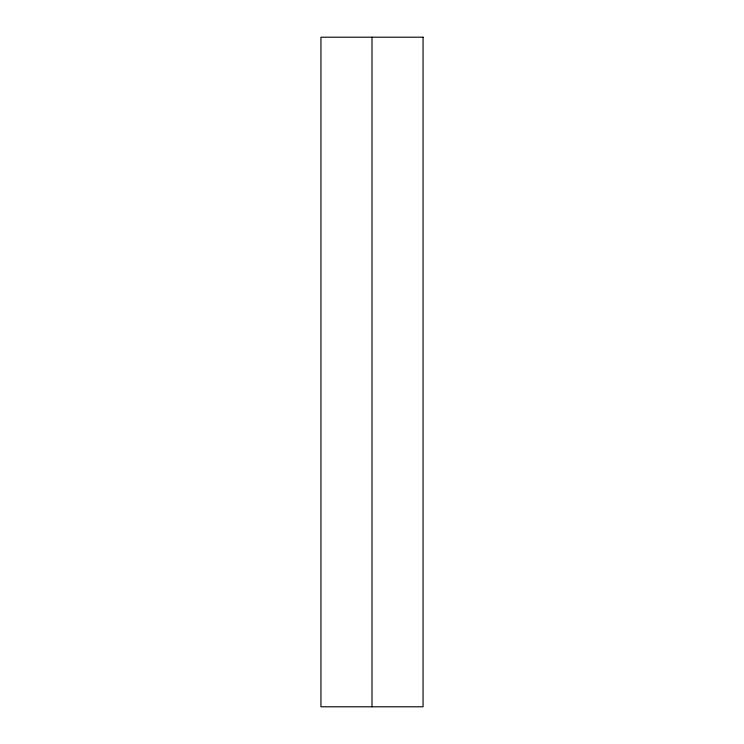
<?xml version="1.0" encoding="UTF-8"?>
<svg xmlns="http://www.w3.org/2000/svg" width="744" height="744" viewBox="0 0 744 744"><rect width="100%" height="100%" fill="white"/><g stroke="black" fill="none" stroke-linecap="round" stroke-linejoin="round"><path stroke-width="1.12" d="M372 37.2L372 706.8M423.057 37.2L320.943 37.2L320.943 706.8L423.057 706.8L423.057 37.2"/></g></svg>
